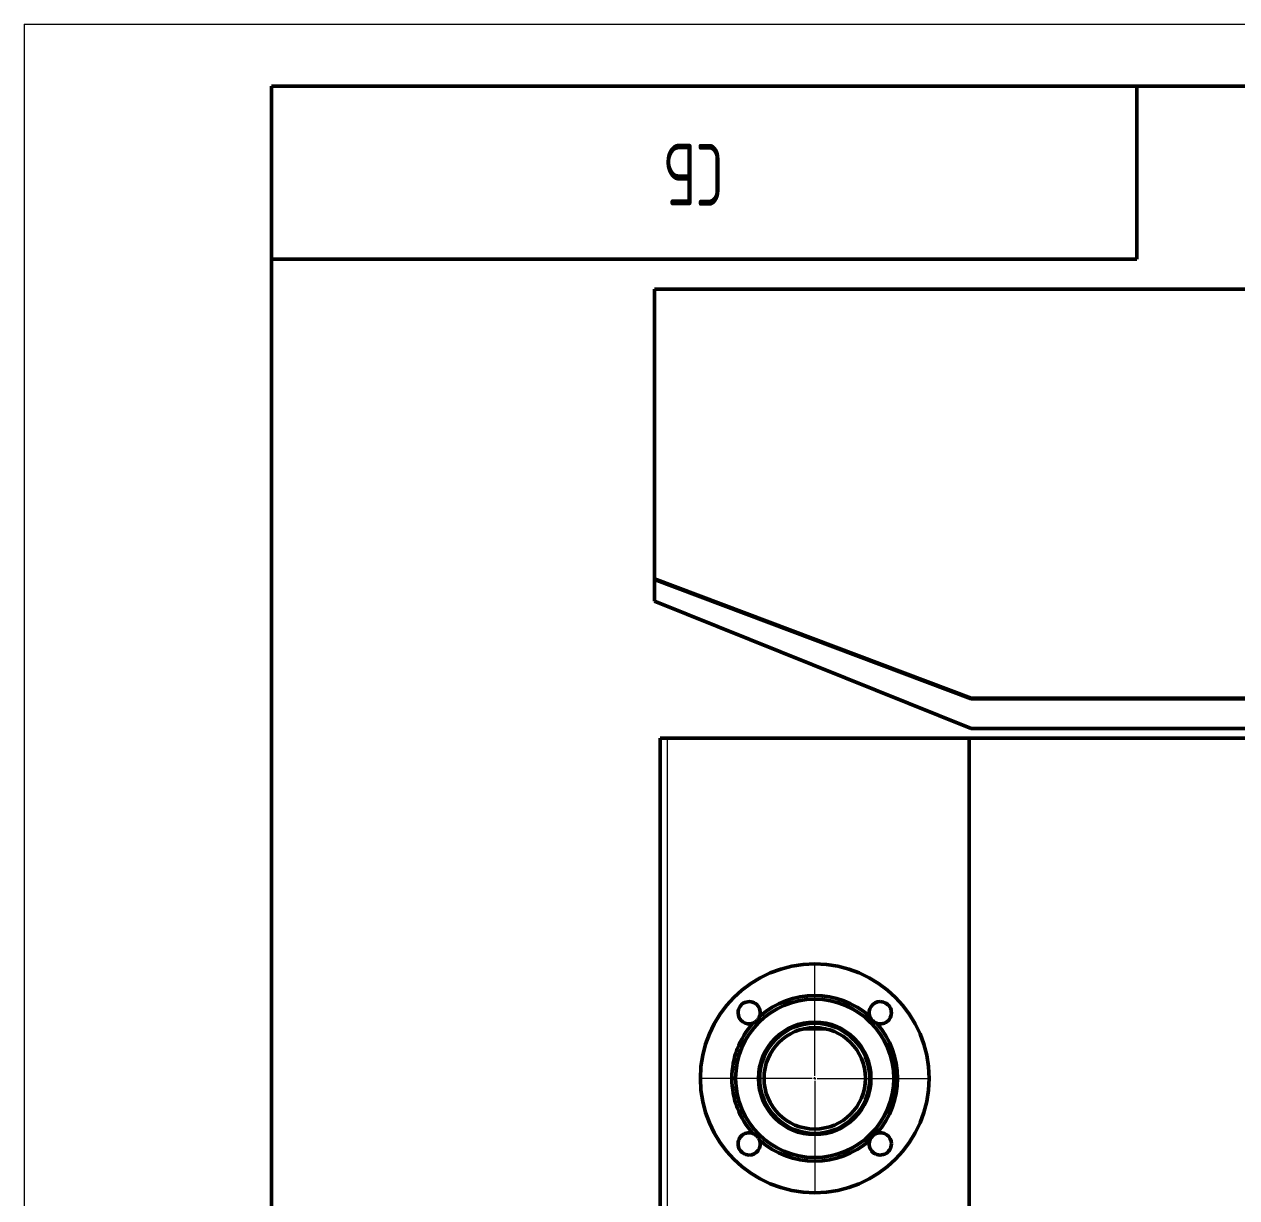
# Model space of a CAD drawing. Header units: millimetres. Extents: x 0 to 594, y 0 to 420.
# Drawn here: x 0 to 98.1, y 325.1 to 420 of the extents above; entities that cross this region are included whole.
import ezdxf

# ---------------------------------------------------------------- set-up
doc = ezdxf.new("R2010")
doc.units = ezdxf.units.MM
doc.layers.add('ОСЕВЫЕ', color=7, linetype='Continuous')
doc.layers.add('ОСНОВНОЙ', color=7, linetype='Continuous', lineweight=25)
doc.styles.add('SLDTEXTSTYLE0', font='TXT', dxfattribs={"width": 0.605, "bigfont": 'bigfont'})

# ---------------------------------------------------------------- blocks, each defined once
blk = doc.blocks.new('SW_CENTERMARKSYMBOL_4')
at = {"color": 0, "linetype": 'Continuous', "lineweight": 18}
for p, q in [((0, 0.2), (0, 9.35)), ((-0.2, 0), (-9.35, 0)), ((0, 0), (-0.1, 0)), ((0, 0), (0, 0.1)), ((0, 0), (0, -0.1)), ((0, 0), (0.1, 0)), ((0.2, 0), (9.35, 0)), ((0, -0.2), (0, -9.35))]:
    blk.add_line(p, q, dxfattribs=at)

msp = doc.modelspace()

# ---------------------------------------------------------------- linework, layer by layer
at = {"color": 7, "linetype": 'Continuous', "lineweight": 50}
for p, q in [((589, 415), (20, 415)), ((20, 415), (20, 5)), ((90, 401), (90, 415)), ((20, 401), (90, 401)), ((50.9955, 398.5738), (50.9955, 375.138)), ((144.4455, 398.5738), (50.9955, 398.5738)), ((50.9955, 375.138), (76.5955, 365.4825)), ((50.9955, 375.138), (50.9955, 375.0858)), ((50.9955, 375.0858), (76.5955, 365.4303)), ((50.9955, 375.0858), (50.9955, 373.3439)), ((50.9955, 373.3439), (76.5955, 363.044)), ((76.5955, 365.4825), (146.5955, 365.4825)), ((76.5955, 365.4825), (76.5955, 365.4303)), ((76.5955, 365.4303), (146.5955, 365.4303)), ((76.5955, 363.044), (146.5955, 363.044)), ((51.4455, 322.2446), (51.4455, 362.2446)), ((51.4455, 362.2446), (52.0455, 362.2446)), ((52.0455, 362.2446), (76.4455, 362.2446)), ((76.4455, 362.2446), (76.4455, 302.2446)), ((151.4455, 362.2446), (76.4455, 362.2446)), ((62.2955, 338.9849), (62.2955, 338.8774)), ((63.0455, 338.7446), (64.8455, 338.7446)), ((65.5955, 338.8774), (65.5955, 338.9849))]:
    msp.add_line(p, q, dxfattribs=at)
at = {"color": 8, "linetype": 'Continuous', "lineweight": 18}
msp.add_line((52.0455, 322.2446), (52.0455, 362.2446), dxfattribs=at)
at = {"color": 7, "linetype": 'Continuous', "lineweight": 50}
for radius in [9.25, 6.4, 4.55, 4.45, 4.1]:
    msp.add_circle((63.9455, 334.7446), radius, dxfattribs=at)
for centre, radius, start, end in [((63.9455, 334.7446), 6.7, 48.333038, 131.666962), ((58.6422, 340.0479), 0.9, 340.64651, 180), ((69.2488, 340.0479), 0.9, 90, 199.35349), ((69.2488, 340.0479), 0.9, 250.64651, 90), ((58.6422, 340.0479), 0.9, 180, 289.35349), ((63.9455, 334.7446), 6.7, 138.333038, 180), ((63.9455, 334.7446), 6.7, 318.333038, 41.666962), ((63.9455, 334.7446), 6.7, 180, 221.666962), ((58.6422, 329.4413), 0.9, 70.64651, 270), ((58.6422, 329.4413), 0.9, 270, 19.35349), ((63.9455, 334.7446), 6.7, 228.333038, 311.666962), ((69.2488, 329.4413), 0.9, 160.64651, 0), ((69.2488, 329.4413), 0.9, 0, 109.35349)]:
    msp.add_arc(centre, radius, start, end, dxfattribs=at)
for points in [[(59.4913, 339.7497), (59.4662, 339.6898), (59.4205, 339.5806), (59.3078, 339.4344), (59.1817, 339.3214), (59.0559, 339.244), (58.9747, 339.2122), (58.9404, 339.1988)], [(68.9505, 339.1988), (68.8907, 339.2239), (68.7814, 339.2696), (68.6352, 339.3823), (68.5223, 339.5084), (68.4448, 339.6342), (68.413, 339.7154), (68.3996, 339.7497)], [(58.9404, 330.2905), (59.0003, 330.2654), (59.1095, 330.2196), (59.2557, 330.1069), (59.3686, 329.9808), (59.4461, 329.855), (59.4779, 329.7739), (59.4913, 329.7396)], [(68.3996, 329.7396), (68.4247, 329.7994), (68.4705, 329.9087), (68.5832, 330.0548), (68.7093, 330.1678), (68.8351, 330.2453), (68.9162, 330.277), (68.9505, 330.2905)]]:
    msp.add_open_spline(points, degree=3, knots=[0, 0, 0, 0, 0.2515787, 0.4591283, 0.6571377, 0.8551998, 1, 1, 1, 1], dxfattribs=at)
at = {"layer": 'ОСЕВЫЕ', "lineweight": 18}
for q in [(594, 420), (0, 0)]:
    msp.add_line((0, 420), q, dxfattribs=at)
at = {"layer": 'ОСНОВНОЙ', "linetype": 'Continuous', "lineweight": 18}
for p, q in [((20, 5), (20, 415)), ((20, 415), (589, 415))]:
    msp.add_line(p, q, dxfattribs=at)

# ---------------------------------------------------------------- block references
at = {"color": 7, "linetype": 'Continuous', "lineweight": 0}
msp.add_blockref('SW_CENTERMARKSYMBOL_4', (63.9455, 334.7446), dxfattribs=at)

# ---------------------------------------------------------------- texts
at = {"color": 7, "linetype": 'Continuous', "lineweight": 0, "insert": (54.135, 405.3352), "char_height": 5, "attachment_point": 2, "rotation": 180, "style": 'SLDTEXTSTYLE0'}
msp.add_mtext('СБ', dxfattribs=at)

doc.saveas('drawing.dxf')
